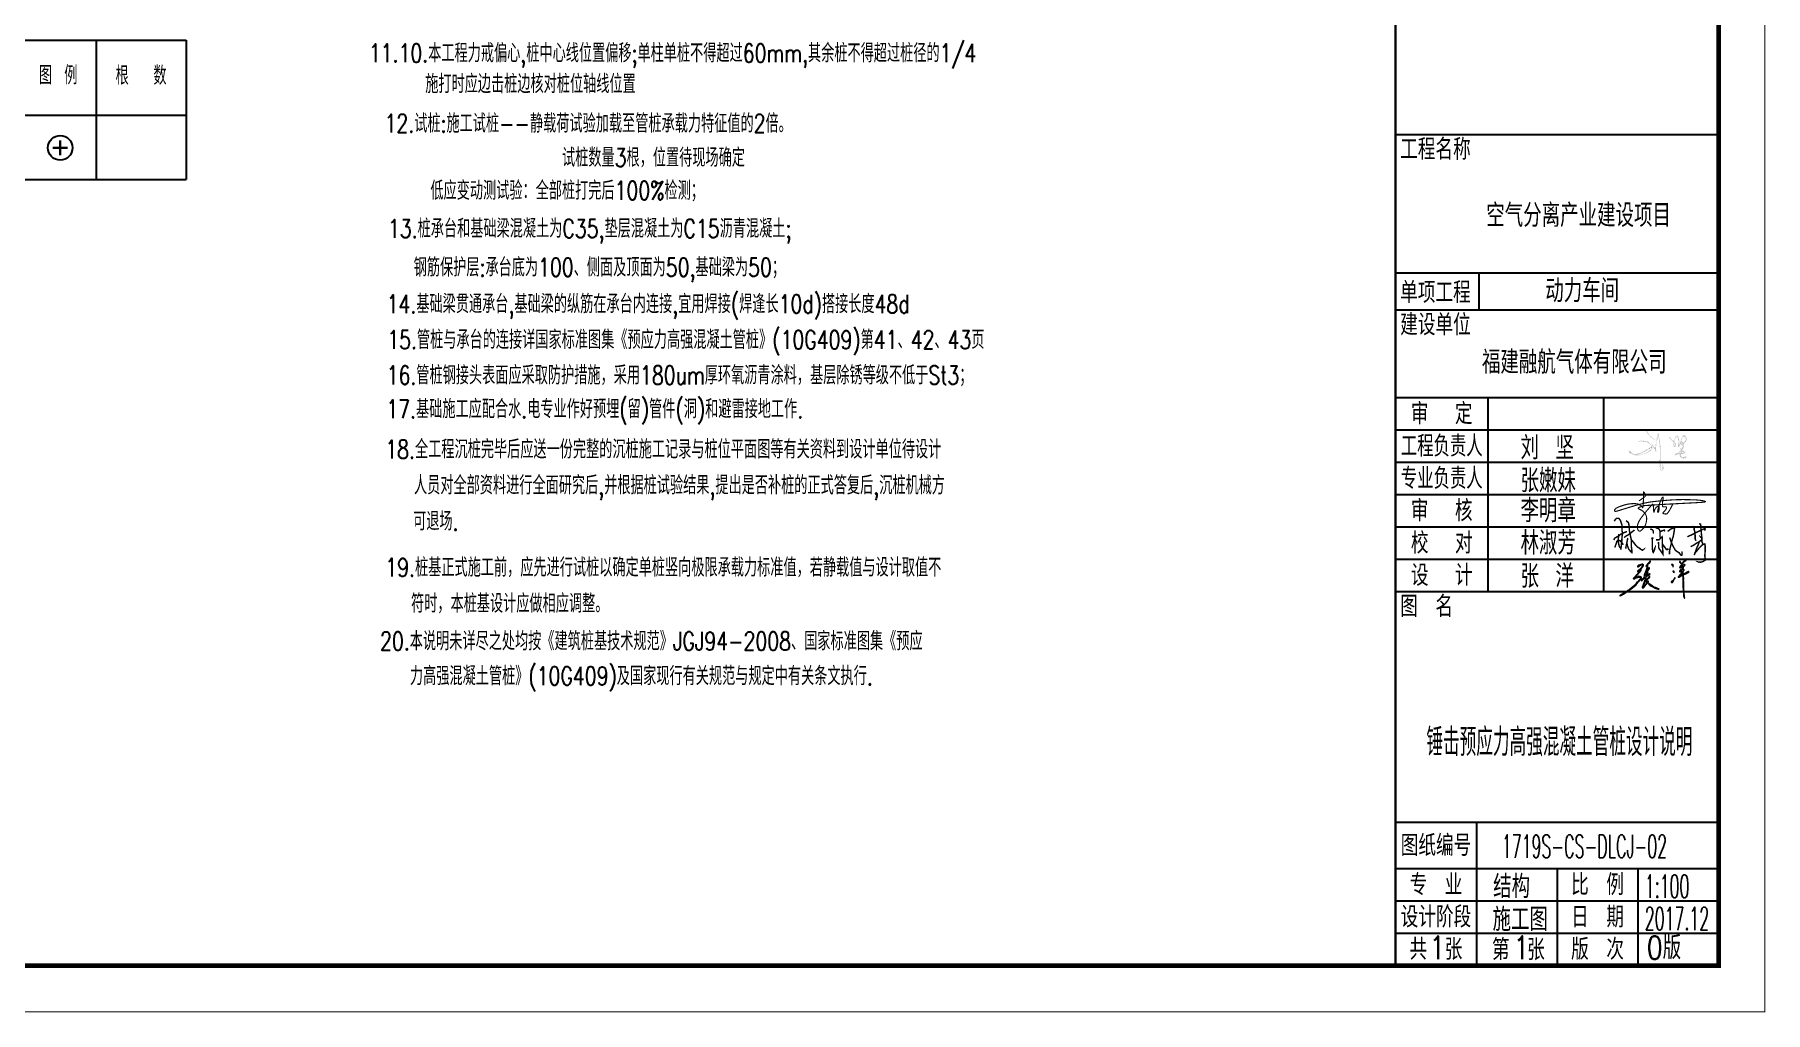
# Model space of a CAD drawing. Extents: x 5827 to 252697, y -546879 to 4066219.
# Drawn here: x 68485 to 105974, y -248210 to -227031 of the extents above; entities that cross this region are included whole.
import ezdxf

# ---------------------------------------------------------------- set-up
doc = ezdxf.new("R2010")
doc.units = 0
doc.header["$MEASUREMENT"] = 0
for name, color, linetype in [('DIMENSION', 3, 'Continuous'), ('FRAME', 3, 'Continuous'), ('PUB_TEXT', 7, 'Continuous'), ('填充', 8, 'Continuous'), ('文字', 4, 'Continuous'), ('流程图', 1, 'Continuous'), ('签字边框线', 4, 'Continuous')]:
    doc.layers.add(name, color=color, linetype=linetype)
doc.styles.add('_HZTXT', font='TXT', dxfattribs={"width": 0.8, "bigfont": 'HZTXT'})
doc.styles.add('DXFS', font='txt.shx', dxfattribs={"width": 0.7, "bigfont": 'dxfs.shx'})
doc.styles.add('FRAME', font='simhei.ttf', dxfattribs={"width": 0.7})

# ---------------------------------------------------------------- blocks, each defined once
blk = doc.blocks.new('李明章')
at = {"layer": '签字边框线', "const_width": 60}
blk.add_lwpolyline([(706, 1004), (786, 1062), (852, 1109), (905, 1147), (947, 1178), (979, 1202), (1004, 1222), (1022, 1238), (1036, 1252), (1046, 1265), (1053, 1277), (1057, 1289), (1059, 1301), (1058, 1315), (1054, 1329), (1049, 1344), (1041, 1362), (1031, 1381), (1020, 1402), (1008, 1423), (996, 1442), (985, 1460), (974, 1475), (964, 1485), (957, 1491), (952, 1490), (949, 1483), (948, 1469), (948, 1446), (948, 1416), (949, 1377), (950, 1329), (949, 1272), (948, 1204), (945, 1130), (941, 1052), (937, 973), (932, 896), (928, 826), (922, 763), (918, 713), (913, 677), (909, 653), (904, 641), (900, 638), (896, 641), (891, 650), (885, 661), (879, 674), (872, 686), (864, 697), (855, 707), (845, 717), (835, 726), (824, 735), (812, 744), (799, 753), (785, 763), (770, 773), (755, 782), (738, 792), (721, 801), (702, 810), (683, 819), (662, 826), (640, 833), (617, 839), (593, 844), (567, 848), (541, 851), (514, 854), (486, 856), (457, 857), (427, 857), (397, 857), (366, 856), (335, 854), (304, 853), (273, 850), (242, 847), (212, 844), (182, 840), (152, 836), (122, 831), (92, 826), (61, 820), (30, 813), (-3, 805), (-38, 796), (-75, 786), (-113, 774), (-152, 762), (-191, 750), (-230, 737), (-268, 724), (-304, 711), (-339, 698), (-372, 686), (-402, 674), (-430, 663), (-455, 651), (-479, 640), (-501, 628), (-521, 616), (-539, 604), (-556, 592), (-571, 580), (-584, 567), (-596, 554), (-605, 541), (-613, 529), (-620, 516), (-624, 504), (-626, 492), (-626, 481), (-625, 470), (-621, 461), (-615, 453), (-607, 446), (-597, 441), (-584, 438), (-569, 437), (-550, 439), (-524, 443), (-490, 452), (-445, 464), (-388, 481), (-316, 503), (-228, 531), (-121, 564), (0, 601), (132, 642), (272, 684), (414, 727), (556, 768), (693, 807), (822, 841), (939, 870), (1046, 895), (1144, 915), (1236, 931), (1323, 945), (1407, 957), (1491, 967), (1575, 977), (1663, 986), (1752, 996), (1843, 1005), (1935, 1013), (2027, 1021), (2117, 1029), (2206, 1037), (2292, 1043), (2374, 1049), (2454, 1054), (2531, 1059), (2606, 1063), (2680, 1066), (2752, 1069), (2825, 1071), (2898, 1073), (2971, 1073), (3045, 1074), (3118, 1074), (3191, 1073), (3263, 1072), (3333, 1071), (3402, 1070), (3468, 1068), (3531, 1067), (3592, 1065), (3650, 1063), (3706, 1060), (3759, 1058), (3810, 1055), (3859, 1051), (3906, 1047), (3951, 1043), (3994, 1038), (4034, 1033), (4073, 1028), (4108, 1022), (4141, 1016), (4171, 1011), (4198, 1005), (4221, 1000), (4242, 995), (4259, 990), (4273, 985), (4285, 980), (4293, 975), (4299, 970), (4302, 965), (4303, 960), (4297, 955), (4283, 950), (4256, 944), (4213, 938), (4151, 931), (4066, 924), (3956, 917), (3819, 908), (3657, 899), (3476, 890), (3281, 880), (3077, 870), (2869, 859), (2662, 849), (2461, 838), (2270, 828), (2091, 818), (1925, 808), (1771, 798), (1631, 790), (1505, 782), (1394, 775), (1298, 768), (1218, 764), (1152, 760), (1099, 756), (1056, 753), (1022, 751), (995, 748), (974, 746), (955, 742), (939, 739), (924, 734), (909, 729), (896, 724), (883, 719), (870, 714), (857, 708), (844, 703), (830, 698), (816, 693), (801, 688), (786, 683), (770, 678), (755, 673), (739, 667), (724, 660), (709, 653), (694, 646), (682, 637), (671, 628), (664, 619), (661, 609), (662, 599), (668, 589), (680, 578), (697, 567), (718, 555), (742, 543), (768, 531), (795, 518), (822, 505), (848, 491), (872, 476), (894, 461), (914, 445), (933, 429), (951, 412), (968, 394), (984, 376), (999, 358), (1014, 339), (1029, 319), (1043, 298), (1056, 277), (1068, 254), (1079, 231), (1089, 206), (1098, 180), (1104, 153), (1110, 124), (1113, 94), (1115, 62), (1116, 30), (1114, -4), (1112, -38), (1107, -73), (1101, -110), (1093, -146), (1085, -183), (1074, -219), (1063, -254), (1052, -287), (1039, -319), (1026, -349), (1013, -376), (999, -401), (985, -423), (971, -443), (957, -462), (943, -479), (929, -494), (915, -508), (902, -521), (888, -534), (875, -545), (863, -556), (851, -566), (840, -575), (830, -583), (820, -591), (812, -598), (804, -604), (797, -610), (790, -616), (784, -620), (778, -624), (771, -628), (765, -631), (758, -633), (751, -634), (743, -635), (735, -635), (727, -634), (719, -633), (710, -631), (702, -627), (693, -623), (685, -618), (676, -612), (668, -604), (660, -595), (653, -584), (646, -572), (639, -558), (634, -542), (629, -524), (625, -505), (621, -484), (618, -463), (617, -441), (616, -419), (616, -396), (616, -373), (618, -351), (621, -328), (626, -304), (631, -279), (639, -253), (648, -225), (658, -196), (671, -165), (686, -132), (705, -95), (727, -55), (754, -11), (785, 38), (823, 92), (866, 151), (916, 216), (971, 286), (1029, 357), (1088, 428), (1146, 498), (1202, 563), (1253, 623), (1297, 674), (1332, 717), (1361, 750), (1383, 776), (1399, 795), (1411, 808), (1420, 816), (1426, 821), (1432, 823), (1437, 823), (1441, 822), (1446, 819), (1451, 815), (1455, 810), (1459, 802), (1463, 794), (1466, 784), (1469, 773), (1472, 760), (1474, 747), (1476, 733), (1478, 718), (1480, 703), (1482, 687), (1483, 672), (1485, 657), (1486, 642), (1487, 627), (1488, 612), (1489, 597), (1490, 582), (1491, 567), (1492, 552), (1493, 536), (1494, 520), (1495, 504), (1495, 488), (1496, 473), (1497, 458), (1498, 444), (1499, 431), (1499, 419), (1500, 409), (1501, 401), (1502, 394), (1503, 390), (1505, 390), (1508, 392), (1511, 398), (1515, 408), (1519, 421), (1524, 436), (1530, 454), (1536, 473), (1543, 492), (1550, 512), (1558, 531), (1565, 549), (1574, 566), (1582, 582), (1590, 597), (1599, 611), (1609, 623), (1618, 635), (1628, 646), (1638, 657), (1648, 666), (1659, 674), (1669, 682), (1680, 689), (1691, 695), (1702, 700), (1712, 705), (1723, 708), (1733, 711), (1743, 712), (1752, 712), (1761, 710), (1769, 707), (1775, 702), (1781, 694), (1786, 685), (1789, 674), (1791, 661), (1793, 646), (1793, 631), (1793, 615), (1793, 598), (1792, 581), (1791, 563), (1790, 546), (1788, 529), (1786, 512), (1783, 496), (1780, 480), (1776, 465), (1772, 450), (1767, 437), (1761, 424), (1755, 413), (1749, 403), (1742, 395), (1736, 389), (1731, 385), (1726, 384), (1722, 385), (1718, 388), (1716, 395), (1714, 403), (1713, 414), (1713, 427), (1714, 443), (1716, 461), (1719, 481), (1722, 502), (1727, 526), (1732, 551), (1737, 577), (1744, 604), (1750, 632), (1757, 660), (1765, 689), (1773, 717), (1781, 746), (1789, 774), (1798, 803), (1807, 832), (1816, 861), (1826, 890), (1836, 918), (1846, 947), (1856, 975), (1867, 1002), (1878, 1029), (1889, 1054), (1900, 1078), (1911, 1100), (1922, 1121), (1933, 1139), (1944, 1156), (1954, 1170), (1964, 1183), (1973, 1193), (1981, 1200), (1989, 1206), (1995, 1209), (2000, 1209), (2005, 1207), (2009, 1203), (2011, 1197), (2013, 1188), (2014, 1178), (2014, 1165), (2013, 1151), (2011, 1135), (2009, 1117), (2006, 1098), (2003, 1079), (1999, 1058), (1996, 1037), (1992, 1016), (1988, 994), (1985, 973), (1981, 952), (1978, 931), (1975, 911), (1973, 892), (1971, 873), (1969, 856), (1969, 840), (1968, 824), (1968, 810), (1969, 797), (1970, 785), (1971, 773), (1972, 762), (1973, 752), (1975, 743), (1976, 734), (1978, 726), (1980, 718), (1982, 712), (1985, 706), (1988, 700), (1993, 696), (1998, 692), (2004, 689), (2011, 686), (2019, 684), (2027, 683), (2037, 682), (2047, 682), (2058, 682), (2070, 683), (2082, 683), (2095, 684), (2108, 685), (2121, 686), (2133, 686), (2144, 686), (2154, 685), (2163, 683), (2171, 680), (2177, 677), (2183, 673), (2187, 668), (2191, 662), (2193, 656), (2195, 649), (2196, 641), (2196, 633), (2195, 623), (2192, 613), (2189, 602), (2183, 590), (2177, 576), (2168, 561), (2158, 544), (2146, 527), (2132, 508), (2118, 490), (2104, 471), (2089, 453), (2074, 437), (2060, 421), (2047, 408), (2035, 396), (2025, 386), (2016, 377), (2008, 369), (2002, 361), (1998, 355), (1995, 349), (1995, 343), (1997, 337), (2001, 332), (2006, 327), (2013, 322), (2021, 317), (2031, 313), (2041, 310), (2053, 307), (2065, 304), (2078, 302), (2092, 300), (2107, 298), (2124, 297), (2141, 296), (2160, 296), (2180, 297), (2204, 305), (2233, 326), (2270, 366), (2317, 432), (2376, 529), (2449, 664), (2538, 844)], dxfattribs=at)
blk = doc.blocks.new('张洋')
at = {"lineweight": 9}
h = blk.add_hatch(color=4, dxfattribs=at)
h.paths.add_polyline_path([(1319, 100), (1323, 105), (1371, 81), (1419, 47), (1410, 23), (1391, 9), (1333, -73), (1232, -183), (1232, -193), (1203, -212), (1199, -197), (1208, -164), (1247, -101), (1256, -53), (1290, -1), (1299, 47), (1314, 62), (1319, 100)], flags=16)
h.paths.add_polyline_path([(2773, 134), (2763, 139), (2759, 129), (2768, 124), (2773, 134)], flags=17)
h.paths.add_polyline_path([(2941, 302), (2936, 307), (2917, 297), (2912, 273), (2821, 153), (2787, 95), (2778, 91), (2773, 110), (2759, 115), (2749, 95), (2739, 95), (2725, 76), (2754, 43), (2797, 43), (2821, 67), (2922, 239), (2922, 254), (2941, 283), (2941, 302)])
h.paths.add_polyline_path([(1328, 479), (1333, 479), (1333, 465), (1319, 451), (1328, 479)], flags=16)
h.paths.add_polyline_path([(1405, 542), (1410, 542), (1371, 499), (1405, 542)], flags=16)
h.paths.add_polyline_path([(3325, 566), (3330, 571), (3339, 475), (3200, 403), (3205, 422), (3243, 460), (3325, 566)], flags=16)
h.paths.add_polyline_path([(2826, 681), (2816, 686), (2816, 652), (2864, 623), (2869, 585), (2883, 580), (2903, 619), (2898, 643), (2879, 662), (2850, 667), (2826, 681)])
edge = h.paths.add_edge_path(flags=16)
edge.add_line((3387, 700), (3383, 700))
h.paths.add_polyline_path([(2787, 1036), (2783, 1041), (2759, 1031), (2759, 1012), (2797, 983), (2821, 931), (2821, 902), (2835, 897), (2850, 921), (2855, 964), (2840, 1003), (2811, 1031), (2787, 1036)])
h.paths.add_polyline_path([(3215, 1185), (3210, 1190), (3191, 1190), (3176, 1175), (3186, 1142), (3234, 1094), (3263, 1094), (3272, 1113), (3243, 1142), (3239, 1166), (3215, 1185)], flags=17)
h.paths.add_polyline_path([(1602, 1199), (1597, 1204), (1578, 1204), (1554, 1166), (1463, 1070), (1362, 940), (1362, 931), (1381, 916), (1386, 945), (1429, 969), (1429, 911), (1362, 681), (1275, 470), (1266, 407), (1285, 388), (1256, 355), (1271, 326), (1251, 316), (1194, 249), (1103, 167), (1103, 158), (1117, 143), (1155, 153), (1304, 307), (1323, 316), (1333, 297), (1323, 215), (1309, 196), (1280, 81), (1251, 33), (1242, -10), (1194, -116), (1155, -178), (1155, -226), (1165, -241), (1184, -250), (1223, -250), (1242, -241), (1290, -188), (1314, -154), (1319, -135), (1347, -116), (1347, -101), (1367, -68), (1381, -63), (1395, -34), (1448, 23), (1501, -20), (1525, -53), (1539, -58), (1573, -97), (1659, -159), (1847, -260), (2005, -313), (2072, -317), (2082, -308), (2067, -293), (1971, -265), (1909, -231), (1875, -226), (1779, -178), (1635, -87), (1477, 57), (1472, 71), (1501, 110), (1501, 124), (1487, 129), (1467, 95), (1448, 81), (1405, 110), (1352, 129), (1453, 215), (1487, 239), (1530, 297), (1554, 307), (1578, 340), (1578, 355), (1563, 369), (1549, 369), (1511, 316), (1352, 167), (1347, 191), (1371, 230), (1376, 316), (1367, 355), (1434, 393), (1458, 417), (1520, 436), (1583, 489), (1592, 513), (1583, 523), (1554, 527), (1520, 499), (1429, 451), (1400, 417), (1376, 417), (1357, 403), (1338, 407), (1352, 417), (1371, 455), (1448, 537), (1487, 595), (1472, 623), (1453, 628), (1448, 638), (1482, 691), (1511, 715), (1520, 743), (1544, 763), (1568, 825), (1563, 835), (1530, 844), (1491, 825), (1458, 796), (1448, 772), (1448, 743), (1463, 729), (1491, 758), (1491, 777), (1501, 787), (1515, 782), (1458, 710), (1371, 566), (1357, 561), (1371, 590), (1376, 628), (1391, 643), (1424, 734), (1434, 787), (1472, 902), (1477, 1022), (1511, 1051), (1511, 1060), (1544, 1084), (1611, 1175), (1611, 1195), (1602, 1199)])
h.paths.add_polyline_path([(3541, 1305), (3536, 1310), (3522, 1310), (3512, 1286), (3469, 1267), (3450, 1238), (3383, 1171), (3335, 1094), (3311, 1070), (3287, 1017), (3200, 902), (3186, 863), (3205, 844), (3243, 844), (3311, 883), (3354, 921), (3397, 940), (3368, 887), (3335, 883), (3325, 863), (3335, 825), (3330, 729), (3301, 705), (3234, 671), (3287, 748), (3282, 758), (3272, 758), (3267, 743), (3258, 743), (3219, 710), (3176, 657), (3181, 643), (3200, 628), (3243, 628), (3272, 638), (3311, 667), (3330, 667), (3330, 619), (3258, 523), (3104, 359), (3104, 350), (3119, 335), (3181, 340), (3205, 359), (3330, 422), (3344, 422), (3359, 307), (3354, 268), (3363, 215), (3373, -250), (3383, -308), (3407, -673), (3440, -788), (3455, -807), (3469, -807), (3479, -788), (3455, -716), (3450, -634), (3440, -610), (3431, -389), (3421, -380), (3421, -125), (3411, -111), (3411, -39), (3421, -25), (3411, 38), (3416, 105), (3407, 163), (3411, 220), (3392, 441), (3397, 460), (3445, 479), (3483, 503), (3493, 518), (3531, 523), (3575, 556), (3618, 571), (3699, 623), (3680, 647), (3661, 647), (3551, 590), (3512, 561), (3488, 561), (3421, 518), (3387, 508), (3383, 643), (3445, 719), (3445, 739), (3421, 758), (3378, 758), (3383, 825), (3397, 844), (3397, 859), (3378, 878), (3450, 959), (3479, 974), (3493, 998), (3479, 1027), (3459, 1027), (3435, 1012), (3397, 1003), (3378, 979), (3344, 964), (3234, 883), (3277, 940), (3282, 959), (3354, 1065), (3368, 1075), (3383, 1108), (3416, 1137), (3426, 1161), (3546, 1262), (3541, 1305)])
edge = h.paths.add_edge_path()
edge.add_line((906, 911), (925, 945))
edge.add_line((925, 945), (978, 979))
edge.add_line((978, 979), (1088, 1031))
edge.add_line((1088, 1031), (1112, 1031))
edge.add_line((1112, 1031), (1151, 1046))
edge.add_line((1151, 1046), (1155, 1041))
edge.add_line((906, 911), (915, 902))
edge.add_line((1155, 1041), (1203, 1041))
edge.add_line((1203, 1041), (1242, 1012))
edge.add_line((1242, 1012), (1237, 955))
edge.add_line((1237, 955), (1189, 873))
edge.add_line((1189, 873), (1103, 791))
edge.add_line((1103, 791), (1098, 772))
edge.add_line((1098, 772), (1117, 758))
edge.add_line((1117, 758), (1117, 724))
edge.add_line((1117, 724), (1103, 695))
edge.add_line((1103, 695), (997, 580))
edge.add_line((997, 580), (906, 460))
edge.add_line((906, 460), (752, 287))
edge.add_line((752, 287), (819, 326))
edge.add_line((819, 326), (882, 345))
edge.add_line((882, 345), (939, 374))
edge.add_line((939, 374), (987, 383))
edge.add_line((987, 383), (1059, 379))
edge.add_line((1059, 379), (1107, 355))
edge.add_line((1107, 355), (1131, 321))
edge.add_line((1131, 321), (1122, 283))
edge.add_line((1122, 283), (1088, 220))
edge.add_line((1088, 220), (1035, 167))
edge.add_line((1035, 167), (1002, 115))
edge.add_line((1002, 115), (954, 62))
edge.add_line((954, 62), (887, -1))
edge.add_line((887, -1), (829, -73))
edge.add_line((829, -73), (647, -241))
edge.add_line((647, -241), (498, -356))
edge.add_line((498, -356), (330, -461))
edge.add_line((330, -461), (272, -509))
edge.add_line((272, -509), (224, -533))
edge.add_line((224, -533), (143, -591))
edge.add_line((143, -591), (119, -596))
edge.add_line((119, -596), (90, -620))
edge.add_line((90, -620), (27, -653))
edge.add_line((27, -653), (-25, -673))
edge.add_line((-25, -673), (-35, -663))
edge.add_line((-35, -663), (-30, -677))
edge.add_line((-30, -677), (-40, -682))
edge.add_line((-40, -682), (-49, -663))
edge.add_line((-49, -663), (-35, -644))
edge.add_line((-35, -644), (138, -553))
edge.add_line((138, -553), (243, -481))
edge.add_line((243, -481), (272, -471))
edge.add_line((272, -471), (287, -452))
edge.add_line((287, -452), (311, -442))
edge.add_line((311, -442), (373, -394))
edge.add_line((373, -394), (407, -380))
edge.add_line((407, -380), (479, -322))
edge.add_line((479, -322), (488, -322))
edge.add_line((488, -322), (527, -284))
edge.add_line((527, -284), (565, -265))
edge.add_line((565, -265), (685, -154))
edge.add_line((685, -154), (699, -149))
edge.add_line((699, -149), (810, -44))
edge.add_line((810, -44), (863, 28))
edge.add_line((863, 28), (959, 119))
edge.add_line((959, 119), (973, 148))
edge.add_line((973, 148), (1002, 172))
edge.add_line((1002, 172), (1021, 211))
edge.add_line((1021, 211), (1050, 239))
edge.add_line((1050, 239), (1074, 278))
edge.add_line((1074, 278), (1083, 321))
edge.add_line((1083, 321), (1064, 335))
edge.add_line((1064, 335), (983, 345))
edge.add_line((983, 345), (810, 278))
edge.add_line((810, 278), (757, 239))
edge.add_line((757, 239), (695, 244))
edge.add_line((695, 244), (680, 263))
edge.add_line((680, 263), (810, 398))
edge.add_line((810, 398), (839, 441))
edge.add_line((839, 441), (915, 523))
edge.add_line((915, 523), (935, 556))
edge.add_line((935, 556), (1026, 657))
edge.add_line((1026, 657), (1069, 719))
edge.add_line((1069, 719), (1035, 719))
edge.add_line((1035, 719), (1021, 705))
edge.add_line((1021, 705), (1021, 695))
edge.add_line((1021, 695), (954, 638))
edge.add_line((954, 638), (925, 633))
edge.add_line((925, 633), (911, 647))
edge.add_line((911, 647), (911, 657))
edge.add_line((911, 657), (987, 719))
edge.add_line((987, 719), (997, 719))
edge.add_line((997, 719), (1002, 734))
edge.add_line((1002, 734), (1055, 777))
edge.add_line((1055, 777), (1093, 830))
edge.add_line((1093, 830), (1165, 907))
edge.add_line((1165, 907), (1194, 964))
edge.add_line((1194, 964), (1194, 993))
edge.add_line((1194, 993), (1184, 1003))
edge.add_line((1184, 1003), (1127, 998))
edge.add_line((1127, 998), (1050, 969))
edge.add_line((1050, 969), (1035, 955))
edge.add_line((1035, 955), (1021, 955))
edge.add_line((1021, 955), (939, 902))
edge.add_line((939, 902), (915, 902))
edge.add_line((915, 902), (915, 902))
at = {"color": 4, "lineweight": 9}
blk.add_line((906, 911, 31107534), (915, 902, 31107534), dxfattribs=at)
at = {"color": 4, "lineweight": 9, "elevation": 31107534}
for points in [[(915, 902), (915, 902), (939, 902), (1021, 955), (1035, 955), (1050, 969), (1127, 998), (1184, 1003), (1194, 993), (1194, 964), (1165, 907), (1093, 830), (1055, 777), (1002, 734), (997, 719), (987, 719), (911, 657), (911, 647), (925, 633), (954, 638), (1021, 695), (1021, 705), (1035, 719), (1069, 719), (1026, 657), (935, 556), (915, 523), (839, 441), (810, 398), (680, 263), (695, 244), (757, 239), (810, 278), (983, 345), (1064, 335), (1083, 321), (1074, 278), (1050, 239), (1021, 211), (1002, 172), (973, 148), (959, 119), (863, 28), (810, -44), (699, -149), (685, -154), (565, -265), (527, -284), (488, -322), (479, -322), (407, -380), (373, -394), (311, -442), (287, -452), (272, -471), (243, -481), (138, -553), (-35, -644), (-49, -663), (-40, -682), (-30, -677), (-35, -663), (-25, -673), (27, -653), (90, -620), (119, -596), (143, -591), (224, -533), (272, -509), (330, -461), (498, -356), (647, -241), (829, -73), (887, -1), (954, 62), (1002, 115), (1035, 167), (1088, 220), (1122, 283), (1131, 321), (1107, 355), (1059, 379), (987, 383), (939, 374), (882, 345), (819, 326), (752, 287), (906, 460), (997, 580), (1103, 695), (1117, 724), (1117, 758), (1098, 772), (1103, 791), (1189, 873), (1237, 955), (1242, 1012), (1203, 1041), (1155, 1041)], [(1155, 1041), (1151, 1046), (1112, 1031), (1088, 1031), (978, 979), (925, 945), (906, 911)], [(1602, 1199), (1597, 1204), (1578, 1204), (1554, 1166), (1463, 1070), (1362, 940), (1362, 931), (1381, 916), (1386, 945), (1429, 969), (1429, 911), (1362, 681), (1275, 470), (1266, 407), (1285, 388), (1256, 355), (1271, 326), (1251, 316), (1194, 249), (1103, 167), (1103, 158), (1117, 143), (1155, 153), (1304, 307), (1323, 316), (1333, 297), (1323, 215), (1309, 196), (1280, 81), (1251, 33), (1242, -10), (1194, -116), (1155, -178), (1155, -226), (1165, -241), (1184, -250), (1223, -250), (1242, -241), (1290, -188), (1314, -154), (1319, -135), (1347, -116), (1347, -101), (1367, -68), (1381, -63), (1395, -34), (1448, 23), (1501, -20), (1525, -53), (1539, -58), (1573, -97), (1659, -159), (1847, -260), (2005, -313), (2072, -317), (2082, -308), (2067, -293), (1971, -265), (1909, -231), (1875, -226), (1779, -178), (1635, -87), (1477, 57), (1472, 71), (1501, 110), (1501, 124), (1487, 129), (1467, 95), (1448, 81), (1405, 110), (1352, 129), (1453, 215), (1487, 239), (1530, 297), (1554, 307), (1578, 340), (1578, 355), (1563, 369), (1549, 369), (1511, 316), (1352, 167), (1347, 191), (1371, 230), (1376, 316), (1367, 355), (1434, 393), (1458, 417), (1520, 436), (1583, 489), (1592, 513), (1583, 523), (1554, 527), (1520, 499), (1429, 451), (1400, 417), (1376, 417), (1357, 403), (1338, 407), (1352, 417), (1371, 455), (1448, 537), (1487, 595), (1472, 623), (1453, 628), (1448, 638), (1482, 691), (1511, 715), (1520, 743), (1544, 763), (1568, 825), (1563, 835), (1530, 844), (1491, 825), (1458, 796), (1448, 772), (1448, 743), (1463, 729), (1491, 758), (1491, 777), (1501, 787), (1515, 782), (1458, 710), (1371, 566), (1357, 561), (1371, 590), (1376, 628), (1391, 643), (1424, 734), (1434, 787), (1472, 902), (1477, 1022), (1511, 1051), (1511, 1060), (1544, 1084), (1611, 1175), (1611, 1195), (1602, 1199)], [(2787, 1036), (2783, 1041), (2759, 1031), (2759, 1012), (2797, 983), (2821, 931), (2821, 902), (2835, 897), (2850, 921), (2855, 964), (2840, 1003), (2811, 1031), (2787, 1036)], [(3541, 1305), (3536, 1310), (3522, 1310), (3512, 1286), (3469, 1267), (3450, 1238), (3383, 1171), (3335, 1094), (3311, 1070), (3287, 1017), (3200, 902), (3186, 863), (3205, 844), (3243, 844), (3311, 883), (3354, 921), (3397, 940), (3368, 887), (3335, 883), (3325, 863), (3335, 825), (3330, 729), (3301, 705), (3234, 671), (3287, 748), (3282, 758), (3272, 758), (3267, 743), (3258, 743), (3219, 710), (3176, 657), (3181, 643), (3200, 628), (3243, 628), (3272, 638), (3311, 667), (3330, 667), (3330, 619), (3258, 523), (3104, 359), (3104, 350), (3119, 335), (3181, 340), (3205, 359), (3330, 422), (3344, 422), (3359, 307), (3354, 268), (3363, 215), (3373, -250), (3383, -308), (3407, -673), (3440, -788), (3455, -807), (3469, -807), (3479, -788), (3455, -716), (3450, -634), (3440, -610), (3431, -389), (3421, -380), (3421, -125), (3411, -111), (3411, -39), (3421, -25), (3411, 38), (3416, 105), (3407, 163), (3411, 220), (3392, 441), (3397, 460), (3445, 479), (3483, 503), (3493, 518), (3531, 523), (3575, 556), (3618, 571), (3699, 623), (3680, 647), (3661, 647), (3551, 590), (3512, 561), (3488, 561), (3421, 518), (3387, 508), (3383, 643), (3445, 719), (3445, 739), (3421, 758), (3378, 758), (3383, 825), (3397, 844), (3397, 859), (3378, 878), (3450, 959), (3479, 974), (3493, 998), (3479, 1027), (3459, 1027), (3435, 1012), (3397, 1003), (3378, 979), (3344, 964), (3234, 883), (3277, 940), (3282, 959), (3354, 1065), (3368, 1075), (3383, 1108), (3416, 1137), (3426, 1161), (3546, 1262), (3541, 1305)], [(3215, 1185), (3210, 1190), (3191, 1190), (3176, 1175), (3186, 1142), (3234, 1094), (3263, 1094), (3272, 1113), (3243, 1142), (3239, 1166), (3215, 1185)], [(1319, 100), (1323, 105), (1371, 81), (1419, 47), (1410, 23), (1391, 9), (1333, -73), (1232, -183), (1232, -193), (1203, -212), (1199, -197), (1208, -164), (1247, -101), (1256, -53), (1290, -1), (1299, 47), (1314, 62), (1319, 100)], [(1328, 479), (1333, 479), (1333, 465), (1319, 451), (1328, 479)], [(1405, 542), (1410, 542), (1371, 499), (1405, 542)], [(2941, 302), (2936, 307), (2917, 297), (2912, 273), (2821, 153), (2787, 95), (2778, 91), (2773, 110), (2759, 115), (2749, 95), (2739, 95), (2725, 76), (2754, 43), (2797, 43), (2821, 67), (2922, 239), (2922, 254), (2941, 283), (2941, 302)], [(2773, 134), (2763, 139), (2759, 129), (2768, 124), (2773, 134)], [(2826, 681), (2816, 686), (2816, 652), (2864, 623), (2869, 585), (2883, 580), (2903, 619), (2898, 643), (2879, 662), (2850, 667), (2826, 681)], [(3325, 566), (3330, 571), (3339, 475), (3200, 403), (3205, 422), (3243, 460), (3325, 566)], [(3383, 700), (3387, 700), (3383, 700)]]:
    blk.add_lwpolyline(points, dxfattribs=at)
blk = doc.blocks.new('A$C2F0C53E4')
at = {"layer": '文字', "lineweight": -3}
h = blk.add_hatch(color=256, dxfattribs=at)
h.paths.add_polyline_path([(56838, 12615), (56832, 12614), (56830, 12603), (56829, 12598), (56828, 12595), (56836, 12590), (56844, 12574), (56873, 12540), (56893, 12509), (56925, 12470), (56950, 12446), (56972, 12431), (57005, 12414), (57026, 12398), (57033, 12389), (57037, 12391), (57038, 12402), (57030, 12404), (57021, 12416), (57007, 12425), (57005, 12427), (56987, 12438), (56972, 12443), (56939, 12475), (56920, 12496), (56901, 12516), (56890, 12541), (56867, 12573), (56854, 12592), (56848, 12606)])
h.paths.add_polyline_path([(56669, 12377), (56673, 12367), (56669, 12359), (56671, 12354), (56679, 12360), (56700, 12362), (56716, 12367), (56783, 12365), (56839, 12356), (56890, 12332), (56917, 12308), (56940, 12282), (56949, 12262), (56949, 12257), (56942, 12250), (56926, 12244), (56920, 12241), (56906, 12226), (56878, 12207), (56795, 12158), (56729, 12126), (56693, 12113), (56652, 12099), (56596, 12094), (56578, 12096), (56571, 12094), (56531, 12117), (56504, 12150), (56489, 12160), (56478, 12169), (56467, 12169), (56457, 12167), (56460, 12158), (56471, 12140), (56493, 12118), (56509, 12100), (56538, 12089), (56571, 12075), (56595, 12070), (56640, 12067), (56698, 12069), (56718, 12075), (56744, 12081), (56793, 12093), (56849, 12113), (56891, 12133), (56924, 12161), (56940, 12179), (56959, 12206), (56970, 12223), (56969, 12241), (56966, 12253), (56969, 12261), (56972, 12269), (56976, 12269), (56978, 12260), (56994, 12234), (57012, 12214), (57029, 12199), (57030, 12183), (57030, 12168), (57033, 12159), (57042, 12150), (57054, 12142), (57061, 12146), (57064, 12154), (57058, 12155), (57056, 12171), (57052, 12175), (57049, 12189), (57049, 12198), (57048, 12227), (57055, 12290), (57061, 12358), (57072, 12393), (57083, 12435), (57093, 12468), (57093, 12481), (57100, 12476), (57108, 12455), (57118, 12383), (57126, 12323), (57134, 12253), (57137, 12176), (57138, 12079), (57135, 12048), (57134, 11969), (57132, 11879), (57133, 11824), (57137, 11773), (57141, 11752), (57161, 11732), (57190, 11739), (57204, 11755), (57214, 11790), (57210, 11819), (57206, 11840), (57200, 11860), (57193, 11877), (57189, 11863), (57193, 11845), (57193, 11810), (57190, 11779), (57185, 11756), (57177, 11749), (57164, 11744), (57154, 11757), (57150, 11795), (57151, 11878), (57155, 12116), (57152, 12226), (57143, 12303), (57121, 12446), (57108, 12514), (57097, 12551), (57086, 12551), (57083, 12544), (57085, 12519), (57085, 12492), (57082, 12468), (57068, 12420), (57063, 12397), (57057, 12371), (57050, 12349), (57050, 12325), (57043, 12281), (57040, 12243), (57037, 12231), (57038, 12208), (57018, 12228), (56998, 12255), (56991, 12275), (56989, 12293), (56975, 12305), (56967, 12299), (56966, 12289), (56965, 12275), (56963, 12269), (56958, 12268), (56954, 12271), (56949, 12285), (56937, 12301), (56918, 12329), (56903, 12338), (56887, 12351), (56872, 12359), (56833, 12373), (56810, 12377), (56792, 12379), (56768, 12383), (56744, 12384), (56721, 12386), (56706, 12384), (56700, 12378), (56681, 12378), (56676, 12376)])
h.paths.add_polyline_path([(56952, 12241), (56955, 12229), (56949, 12215), (56929, 12187), (56918, 12177), (56886, 12148), (56857, 12130), (56838, 12121), (56828, 12120), (56818, 12112), (56795, 12106), (56777, 12096), (56757, 12094), (56739, 12088), (56723, 12087), (56713, 12081), (56698, 12081), (56686, 12078), (56672, 12078), (56649, 12079), (56715, 12103), (56767, 12125), (56812, 12152), (56846, 12171), (56871, 12188), (56898, 12202), (56917, 12220), (56930, 12228), (56942, 12231), (56946, 12235)], flags=16)
h = blk.add_hatch(color=256, dxfattribs=at)
h.paths.add_polyline_path([(57358, 12463), (57350, 12462), (57343, 12464), (57339, 12463), (57336, 12456), (57333, 12451), (57339, 12447), (57338, 12437), (57352, 12424), (57388, 12391), (57425, 12360), (57436, 12346), (57431, 12332), (57429, 12308), (57424, 12300), (57425, 12293), (57426, 12281), (57430, 12279), (57432, 12268), (57438, 12258), (57452, 12255), (57465, 12255), (57471, 12266), (57477, 12277), (57477, 12290), (57478, 12309), (57469, 12323), (57459, 12341), (57452, 12351), (57449, 12359), (57461, 12408), (57472, 12435), (57486, 12457), (57495, 12468), (57508, 12469), (57518, 12458), (57525, 12440), (57532, 12411), (57538, 12382), (57544, 12357), (57543, 12335), (57540, 12319), (57536, 12309), (57531, 12304), (57535, 12293), (57534, 12282), (57530, 12276), (57532, 12267), (57537, 12263), (57537, 12254), (57538, 12249), (57542, 12251), (57549, 12257), (57568, 12267), (57572, 12291), (57583, 12305), (57595, 12292), (57614, 12288), (57629, 12296), (57632, 12304), (57639, 12292), (57627, 12256), (57627, 12233), (57618, 12214), (57611, 12208), (57602, 12208), (57596, 12217), (57589, 12212), (57581, 12208), (57584, 12196), (57590, 12175), (57576, 12169), (57558, 12151), (57525, 12117), (57491, 12113), (57470, 12096), (57456, 12084), (57456, 12071), (57461, 12061), (57475, 12066), (57484, 12075), (57495, 12079), (57512, 12088), (57555, 12089), (57568, 12084), (57563, 12076), (57564, 12059), (57565, 12045), (57580, 12037), (57589, 12021), (57607, 12011), (57621, 12005), (57652, 12004), (57673, 12008), (57681, 12007), (57682, 12001), (57698, 12000), (57709, 12010), (57716, 12017), (57710, 12025), (57702, 12037), (57701, 12041), (57692, 12042), (57680, 12039), (57665, 12041), (57660, 12037), (57660, 12031), (57651, 12029), (57636, 12028), (57617, 12028), (57606, 12041), (57595, 12047), (57591, 12060), (57590, 12073), (57590, 12085), (57603, 12094), (57640, 12099), (57656, 12107), (57676, 12107), (57689, 12122), (57687, 12130), (57675, 12137), (57661, 12152), (57644, 12164), (57629, 12172), (57618, 12179), (57616, 12184), (57627, 12193), (57634, 12205), (57640, 12222), (57647, 12228), (57647, 12242), (57654, 12255), (57652, 12278), (57660, 12293), (57657, 12314), (57656, 12325), (57668, 12330), (57677, 12340), (57700, 12369), (57707, 12377), (57714, 12397), (57718, 12408), (57716, 12423), (57713, 12437), (57707, 12459), (57698, 12475), (57684, 12492), (57667, 12509), (57654, 12509), (57642, 12501), (57637, 12487), (57623, 12466), (57606, 12432), (57591, 12400), (57587, 12383), (57580, 12365), (57574, 12357), (57568, 12346), (57574, 12342), (57571, 12334), (57574, 12323), (57572, 12318), (57564, 12318), (57564, 12303), (57560, 12295), (57552, 12296), (57552, 12305), (57558, 12314), (57558, 12344), (57556, 12386), (57551, 12399), (57547, 12423), (57538, 12455), (57533, 12474), (57518, 12488), (57508, 12495), (57498, 12493), (57490, 12483), (57480, 12470), (57463, 12440), (57451, 12408), (57444, 12375), (57443, 12367), (57437, 12366), (57426, 12376), (57406, 12397), (57391, 12407), (57376, 12424), (57363, 12441), (57359, 12449)])
h.paths.add_polyline_path([(57582, 12148), (57568, 12141), (57555, 12128), (57551, 12121), (57551, 12115), (57571, 12113), (57581, 12117), (57584, 12129), (57588, 12144)], flags=16)
h.paths.add_polyline_path([(57619, 12143), (57637, 12140), (57643, 12137), (57643, 12131), (57643, 12121), (57636, 12121), (57626, 12117), (57616, 12118), (57607, 12121), (57615, 12134), (57616, 12141)], flags=16)
h.paths.add_polyline_path([(57641, 12463), (57665, 12465), (57684, 12461), (57696, 12445), (57699, 12419), (57692, 12392), (57677, 12371), (57659, 12352), (57649, 12343), (57643, 12338), (57640, 12345), (57640, 12352), (57629, 12357), (57620, 12363), (57609, 12366), (57601, 12374), (57599, 12384), (57610, 12413), (57625, 12449), (57633, 12458)], flags=16)
h.paths.add_polyline_path([(57607, 12337), (57618, 12331), (57624, 12327), (57621, 12320), (57615, 12317), (57605, 12317), (57595, 12326), (57598, 12333), (57604, 12338)], flags=16)
h.paths.add_polyline_path([(57447, 12326), (57454, 12317), (57458, 12306), (57463, 12295), (57462, 12285), (57458, 12278), (57454, 12277), (57450, 12281), (57446, 12295), (57444, 12304), (57444, 12315), (57444, 12324)], flags=16)
at = {"layer": 'FRAME'}
for p, q in [((58410, 19010), (51410, 19010)), ((58410, 16010), (51410, 16010)), ((53210, 16010), (53210, 15210)), ((58410, 15210), (51410, 15210)), ((58410, 13310), (51410, 13310)), ((53410, 13310), (53410, 9110)), ((55910, 13310), (55910, 9110)), ((58410, 12610), (51410, 12610)), ((58410, 11910), (51410, 11910)), ((58410, 11210), (51410, 11210)), ((58410, 10510), (51410, 10510)), ((58410, 9810), (51410, 9810)), ((58410, 9110), (51410, 9110)), ((58410, 4110), (51410, 4110)), ((53160, 4110), (53160, 1010)), ((58410, 3110), (51410, 3110)), ((54910, 3110), (54910, 1010)), ((56660, 3110), (56660, 1010)), ((58410, 2410), (51410, 2410)), ((58410, 1710), (51410, 1710))]:
    blk.add_line(p, q, dxfattribs=at)
for points in [[(10, 42010, 20, 20, 0), (10, 10, 20, 20, 0), (59410, 10, 20, 20, 0), (59410, 42010, 20, 20, 0)], [(2510, 41010, 100, 100, 0), (2510, 1010, 100, 100, 0), (58410, 1010, 100, 100, 0), (58410, 41010, 100, 100, 0)]]:
    blk.add_lwpolyline(points, format="xyseb", close=True, dxfattribs=at)
blk.add_lwpolyline([(51410, 41010, 50, 50, 0), (51410, 1010, 50, 50, 0)], format="xyseb", dxfattribs=at)
at = {"layer": '文字', "lineweight": -3, "const_width": 0.4}
for points in [[(56669, 12377), (56673, 12367), (56669, 12359), (56671, 12354), (56679, 12360), (56700, 12362), (56716, 12367), (56783, 12365), (56839, 12356), (56890, 12332), (56917, 12308), (56940, 12282), (56949, 12262), (56949, 12257), (56942, 12250), (56926, 12244), (56920, 12241), (56906, 12226), (56878, 12207), (56795, 12158), (56729, 12126), (56693, 12113), (56652, 12099), (56596, 12094), (56578, 12096), (56571, 12094), (56531, 12117), (56504, 12150), (56489, 12160), (56478, 12169), (56467, 12169), (56457, 12167), (56460, 12158), (56471, 12140), (56493, 12118), (56509, 12100), (56538, 12089), (56571, 12075), (56595, 12070), (56640, 12067), (56698, 12069), (56718, 12075), (56744, 12081), (56793, 12093), (56849, 12113), (56891, 12133), (56924, 12161), (56940, 12179), (56959, 12206), (56970, 12223), (56969, 12241), (56966, 12253), (56969, 12261), (56972, 12269), (56976, 12269), (56978, 12260), (56994, 12234), (57012, 12214), (57029, 12199), (57030, 12183), (57030, 12168), (57033, 12159), (57042, 12150), (57054, 12142), (57061, 12146), (57064, 12154), (57058, 12155), (57056, 12171), (57052, 12175), (57049, 12189), (57049, 12198), (57048, 12227), (57055, 12290), (57061, 12358), (57072, 12393), (57083, 12435), (57093, 12468), (57093, 12481), (57100, 12476), (57108, 12455), (57118, 12383), (57126, 12323), (57134, 12253), (57137, 12176), (57138, 12079), (57135, 12048), (57134, 11969), (57132, 11879), (57133, 11824), (57137, 11773), (57141, 11752), (57161, 11732), (57190, 11739), (57204, 11755), (57214, 11790), (57210, 11819), (57206, 11840), (57200, 11860), (57193, 11877), (57189, 11863), (57193, 11845), (57193, 11810), (57190, 11779), (57185, 11756), (57177, 11749), (57164, 11744), (57154, 11757), (57150, 11795), (57151, 11878), (57155, 12116), (57152, 12226), (57143, 12303), (57121, 12446), (57108, 12514), (57097, 12551), (57086, 12551), (57083, 12544), (57085, 12519), (57085, 12492), (57082, 12468), (57068, 12420), (57063, 12397), (57057, 12371), (57050, 12349), (57050, 12325), (57043, 12281), (57040, 12243), (57037, 12231), (57038, 12208), (57018, 12228), (56998, 12255), (56991, 12275), (56989, 12293), (56975, 12305), (56967, 12299), (56966, 12289), (56965, 12275), (56963, 12269), (56958, 12268), (56954, 12271), (56949, 12285), (56937, 12301), (56918, 12329), (56903, 12338), (56887, 12351), (56872, 12359), (56833, 12373), (56810, 12377), (56792, 12379), (56768, 12383), (56744, 12384), (56721, 12386), (56706, 12384), (56700, 12378), (56681, 12378), (56676, 12376), (56669, 12377)], [(56838, 12615), (56832, 12614), (56830, 12603), (56829, 12598), (56828, 12595), (56836, 12590), (56844, 12574), (56873, 12540), (56893, 12509), (56925, 12470), (56950, 12446), (56972, 12431), (57005, 12414), (57026, 12398), (57033, 12389), (57037, 12391), (57038, 12402), (57030, 12404), (57021, 12416), (57007, 12425), (57005, 12427), (56987, 12438), (56972, 12443), (56939, 12475), (56920, 12496), (56901, 12516), (56890, 12541), (56867, 12573), (56854, 12592), (56848, 12606), (56838, 12615)], [(57358, 12463), (57350, 12462), (57343, 12464), (57339, 12463), (57336, 12456), (57333, 12451), (57339, 12447), (57338, 12437), (57352, 12424), (57388, 12391), (57425, 12360), (57436, 12346), (57431, 12332), (57429, 12308), (57424, 12300), (57425, 12293), (57426, 12281), (57430, 12279), (57432, 12268), (57438, 12258), (57452, 12255), (57465, 12255), (57471, 12266), (57477, 12277), (57477, 12290), (57478, 12309), (57469, 12323), (57459, 12341), (57452, 12351), (57449, 12359), (57461, 12408), (57472, 12435), (57486, 12457), (57495, 12468), (57508, 12469), (57518, 12458), (57525, 12440), (57532, 12411), (57538, 12382), (57544, 12357), (57543, 12335), (57540, 12319), (57536, 12309), (57531, 12304), (57535, 12293), (57534, 12282), (57530, 12276), (57532, 12267), (57537, 12263), (57537, 12254), (57538, 12249), (57542, 12251), (57549, 12257), (57568, 12267), (57572, 12291), (57583, 12305), (57595, 12292), (57614, 12288), (57629, 12296), (57632, 12304), (57639, 12292), (57627, 12256), (57627, 12233), (57618, 12214), (57611, 12208), (57602, 12208), (57596, 12217), (57589, 12212), (57581, 12208), (57584, 12196), (57590, 12175), (57576, 12169), (57558, 12151), (57525, 12117), (57491, 12113), (57470, 12096), (57456, 12084), (57456, 12071), (57461, 12061), (57475, 12066), (57484, 12075), (57495, 12079), (57512, 12088), (57555, 12089), (57568, 12084), (57563, 12076), (57564, 12059), (57565, 12045), (57580, 12037), (57589, 12021), (57607, 12011), (57621, 12005), (57652, 12004), (57673, 12008), (57681, 12007), (57682, 12001), (57698, 12000), (57709, 12010), (57716, 12017), (57710, 12025), (57702, 12037), (57701, 12041), (57692, 12042), (57680, 12039), (57665, 12041), (57660, 12037), (57660, 12031), (57651, 12029), (57636, 12028), (57617, 12028), (57606, 12041), (57595, 12047), (57591, 12060), (57590, 12073), (57590, 12085), (57603, 12094), (57640, 12099), (57656, 12107), (57676, 12107), (57689, 12122), (57687, 12130), (57675, 12137), (57661, 12152), (57644, 12164), (57629, 12172), (57618, 12179), (57616, 12184), (57627, 12193), (57634, 12205), (57640, 12222), (57647, 12228), (57647, 12242), (57654, 12255), (57652, 12278), (57660, 12293), (57657, 12314), (57656, 12325), (57668, 12330), (57677, 12340), (57700, 12369), (57707, 12377), (57714, 12397), (57718, 12408), (57716, 12423), (57713, 12437), (57707, 12459), (57698, 12475), (57684, 12492), (57667, 12509), (57654, 12509), (57642, 12501), (57637, 12487), (57623, 12466), (57606, 12432), (57591, 12400), (57587, 12383), (57580, 12365), (57574, 12357), (57568, 12346), (57574, 12342), (57571, 12334), (57574, 12323), (57572, 12318), (57564, 12318), (57564, 12303), (57560, 12295), (57552, 12296), (57552, 12305), (57558, 12314), (57558, 12344), (57556, 12386), (57551, 12399), (57547, 12423), (57538, 12455), (57533, 12474), (57518, 12488), (57508, 12495), (57498, 12493), (57490, 12483), (57480, 12470), (57463, 12440), (57451, 12408), (57444, 12375), (57443, 12367), (57437, 12366), (57426, 12376), (57406, 12397), (57391, 12407), (57376, 12424), (57363, 12441), (57359, 12449), (57358, 12463)], [(57641, 12463), (57665, 12465), (57684, 12461), (57696, 12445), (57699, 12419), (57692, 12392), (57677, 12371), (57659, 12352), (57649, 12343), (57643, 12338), (57640, 12345), (57640, 12352), (57629, 12357), (57620, 12363), (57609, 12366), (57601, 12374), (57599, 12384), (57610, 12413), (57625, 12449), (57633, 12458), (57641, 12463)], [(56952, 12241), (56955, 12229), (56949, 12215), (56929, 12187), (56918, 12177), (56886, 12148), (56857, 12130), (56838, 12121), (56828, 12120), (56818, 12112), (56795, 12106), (56777, 12096), (56757, 12094), (56739, 12088), (56723, 12087), (56713, 12081), (56698, 12081), (56686, 12078), (56672, 12078), (56649, 12079), (56715, 12103), (56767, 12125), (56812, 12152), (56846, 12171), (56871, 12188), (56898, 12202), (56917, 12220), (56930, 12228), (56930, 12228), (56942, 12231), (56946, 12235), (56952, 12241)], [(57447, 12326), (57454, 12317), (57458, 12306), (57463, 12295), (57462, 12285), (57458, 12278), (57454, 12277), (57450, 12281), (57446, 12295), (57444, 12304), (57444, 12315), (57444, 12324), (57447, 12326)], [(57582, 12148), (57568, 12141), (57555, 12128), (57551, 12121), (57551, 12115), (57571, 12113), (57581, 12117), (57584, 12129), (57588, 12144), (57582, 12148)], [(57607, 12337), (57618, 12331), (57624, 12327), (57621, 12320), (57615, 12317), (57605, 12317), (57595, 12326), (57598, 12333), (57604, 12338), (57607, 12337)], [(57619, 12143), (57637, 12140), (57643, 12137), (57643, 12131), (57643, 12121), (57636, 12121), (57626, 12117), (57616, 12118), (57607, 12121), (57615, 12134), (57616, 12141), (57619, 12143)]]:
    blk.add_lwpolyline(points, dxfattribs=at)
at = {"layer": '流程图'}
for points in [[(56150, 10636, 32, 32, 0), (56162, 10669, 32, 32, 0), (56193, 10700, 32, 32, 0), (56246, 10700, 32, 32, 0), (56277, 10661, 32, 32, 0), (56298, 10603, 32, 32, 0), (56316, 10548, 32, 32, 0), (56316, 10476, 32, 32, 0), (56316, 10425, 32, 32, 0), (56327, 10381, 32, 32, 0), (56314, 10298, 32, 32, 0), (56310, 10214, 32, 32, 0), (56300, 10103, 32, 32, 0), (56289, 10045, 32, 32, 0), (56289, 10023, 32, 32, 0)], [(56402, 10652, 32, 32, 0), (56453, 10609, 32, 32, 0), (56473, 10521, 32, 32, 0), (56473, 10448, 32, 32, 0), (56487, 10366, 32, 32, 0), (56516, 10236, 32, 32, 0), (56516, 10098, 32, 32, 0), (56523, 10041, 32, 32, 0), (56532, 9965, 32, 32, 0), (56525, 9942, 32, 32, 0)], [(57034, 10507, 32, 32, 0), (57117, 10469, 32, 32, 0), (57138, 10426, 32, 32, 0), (57138, 10280, 32, 32, 0)], [(57302, 10415, 32, 32, 0), (57369, 10469, 32, 32, 0), (57423, 10492, 32, 32, 0), (57436, 10514, 32, 32, 0)], [(57423, 10492, 32, 32, 0), (57451, 10475, 32, 32, 0), (57446, 10436, 32, 32, 0), (57434, 10357, 32, 32, 0), (57420, 10294, 32, 32, 0), (57407, 10255, 32, 32, 0), (57389, 10192, 32, 32, 0), (57380, 10149, 32, 32, 0), (57369, 10104, 32, 32, 0), (57355, 10046, 32, 32, 0), (57342, 9986, 32, 32, 0), (57342, 9922, 32, 32, 0)], [(57842, 10534, 32, 32, 0), (57878, 10497, 32, 32, 0), (57878, 10456, 32, 32, 0), (57890, 10412, 32, 32, 0), (57899, 10330, 32, 32, 0), (57899, 10291, 32, 32, 0), (57899, 10254, 32, 32, 0), (57920, 10216, 32, 32, 0)], [(57982, 10582, 32, 32, 0), (58017, 10574, 32, 32, 0), (58022, 10539, 32, 32, 0), (58022, 10500, 32, 32, 0), (58034, 10371, 32, 32, 0), (58045, 10279, 32, 32, 0), (58045, 10197, 32, 32, 0), (58059, 10165, 32, 32, 0), (58065, 10133, 32, 32, 0)], [(56139, 10228, 32, 32, 0), (56149, 10265, 32, 32, 0), (56201, 10299, 32, 32, 0), (56237, 10313, 32, 32, 0), (56275, 10350, 32, 32, 0), (56319, 10370, 32, 32, 0), (56368, 10395, 32, 32, 0), (56422, 10417, 32, 32, 0)], [(56158, 10071, 32, 32, 0), (56192, 10162, 32, 32, 0), (56203, 10202, 32, 32, 0), (56231, 10231, 32, 32, 0), (56275, 10215, 32, 32, 0), (56344, 10131, 32, 32, 0)], [(56246, 10358, 32, 32, 0), (56231, 10231, 32, 32, 0), (56238, 10168, 32, 32, 0), (56255, 10094, 32, 32, 0), (56289, 10045, 32, 32, 0)], [(56362, 10282, 32, 32, 0), (56383, 10306, 32, 32, 0), (56487, 10366, 32, 32, 0), (56536, 10410, 32, 32, 0), (56585, 10449, 32, 32, 0)], [(56419, 10170, 32, 32, 0), (56404, 10099, 32, 32, 0), (56396, 10055, 32, 32, 0), (56396, 10042, 32, 32, 0)], [(56519, 9969, 32, 32, 0), (56486, 10003, 32, 32, 0), (56460, 10032, 32, 32, 0), (56430, 10114, 32, 32, 0), (56419, 10170, 32, 32, 0), (56432, 10233, 32, 32, 0), (56439, 10277, 32, 32, 0)], [(56516, 10236, 32, 32, 0), (56558, 10188, 32, 32, 0), (56584, 10155, 32, 32, 0), (56614, 10115, 32, 32, 0), (56648, 10080, 32, 32, 0), (56693, 10054, 32, 32, 0), (56716, 10033, 32, 32, 0), (56758, 10011, 32, 32, 0), (56778, 10022, 32, 32, 0)], [(56925, 10473, 32, 32, 0), (56974, 10451, 32, 32, 0), (56992, 10426, 32, 32, 0), (56992, 10397, 32, 32, 0)], [(56948, 10264, 32, 32, 0), (56998, 10278, 32, 32, 0)], [(56973, 10274, 32, 32, 0), (56973, 10177, 32, 32, 0), (56973, 10110, 32, 32, 0), (56973, 10049, 32, 32, 0), (56981, 9979, 32, 32, 0), (56994, 9962, 32, 32, 0), (57017, 10018, 32, 32, 0), (57028, 10062, 32, 32, 0)], [(56992, 10397, 32, 9.6, 0), (56992, 10365, 32, 32, 0)], [(57028, 10062, 32, 9.6, 0), (57050, 10121, 32, 32, 0)], [(57052, 10234, 32, 32, 0), (57116, 10234, 32, 32, 0), (57147, 10266, 32, 32, 0), (57183, 10303, 32, 32, 0), (57189, 10240, 32, 32, 0), (57189, 10195, 32, 32, 0), (57189, 10106, 32, 32, 0), (57195, 10035, 32, 32, 0), (57200, 9987, 32, 32, 0), (57200, 9938, 32, 32, 0), (57200, 9924, 32, 32, 0), (57164, 9980, 32, 32, 0), (57126, 10033, 32, 32, 0), (57110, 10064, 32, 32, 0), (57110, 10109, 32, 32, 0), (57102, 10191, 32, 32, 0)], [(57138, 10411, 32, 32, 0), (57186, 10432, 32, 32, 0), (57230, 10447, 32, 32, 0), (57246, 10447, 32, 32, 0)], [(57189, 10147, 32, 32, 0), (57246, 10069, 32, 32, 0), (57271, 10031, 32, 32, 0), (57295, 10022, 32, 32, 0), (57309, 10035, 32, 32, 0), (57321, 10047, 32, 32, 0)], [(57241, 10416, 32, 32, 0), (57230, 10447, 32, 32, 0)], [(57348, 10285, 32, 32, 0), (57366, 10230, 32, 32, 0), (57383, 10178, 32, 32, 0), (57438, 10066, 32, 32, 0), (57470, 10009, 32, 32, 0), (57511, 9979, 32, 32, 0), (57554, 9955, 32, 32, 0), (57579, 9916, 32, 32, 0), (57601, 9898, 32, 32, 0), (57613, 9898, 32, 32, 0)], [(57732, 10301, 32, 32, 0), (57839, 10352, 32, 32, 0), (57916, 10393, 32, 32, 0), (57964, 10414, 32, 32, 0), (58001, 10432, 32, 32, 0), (58046, 10456, 32, 32, 0), (58093, 10473, 32, 32, 0), (58113, 10473, 32, 32, 0), (58130, 10467, 32, 32, 0)], [(57801, 10087, 32, 32, 0), (57845, 10107, 32, 32, 0), (57903, 10145, 32, 32, 0), (57949, 10176, 32, 32, 0), (57963, 10176, 32, 32, 0), (58040, 10236, 32, 32, 0)], [(57986, 10189, 32, 32, 0), (57968, 10137, 32, 32, 0), (57956, 10103, 32, 32, 0), (57942, 10081, 32, 32, 0), (57932, 10052, 32, 32, 0), (57913, 9999, 32, 32, 0), (57890, 9943, 32, 32, 0), (57879, 9903, 32, 32, 0)], [(57890, 9943, 32, 32, 0), (57965, 10033, 32, 32, 0), (58010, 10085, 32, 32, 0), (58065, 10133, 32, 32, 0), (58108, 10148, 32, 32, 0), (58116, 10104, 32, 32, 0), (58116, 10034, 32, 32, 0), (58116, 9988, 32, 32, 0), (58107, 9887, 32, 32, 0), (58116, 9835, 32, 32, 0), (58116, 9793, 32, 32, 0), (58088, 9777, 32, 32, 0), (58058, 9761, 32, 32, 0), (58013, 9750, 32, 32, 0), (57988, 9750, 32, 32, 0)], [(58010, 10300, 32, 12.8, 0), (57988, 10337, 32, 32, 0)], [(58045, 10279, 32, 32, 0), (58010, 10300, 32, 32, 0)], [(58098, 10435, 32, 32, 0), (58123, 10466, 32, 32, 0)], [(56778, 10022, 32, 6.4, 0), (56829, 10068, 32, 32, 0)], [(57613, 9893, 32, 32, 0), (57616, 9940, 32, 32, 0), (57613, 9966, 32, 32, 0), (57617, 9981, 32, 32, 0)], [(57988, 9750, 32, 12.8, 0), (57909, 9778, 32, 32, 0)]]:
    blk.add_lwpolyline(points, format="xyseb", dxfattribs=at)
at = {"xscale": 0.4, "yscale": 0.4, "zscale": 0.4}
for name, p in [('李明章', (56402, 10677)), ('张洋', (56286, 9292, -12443014))]:
    blk.add_blockref(name, p, dxfattribs=at)
at = {"layer": 'FRAME', "char_height": 400, "style": 'FRAME'}
for s, insert, width, attachment_point in [('工程名称', (51510, 18910), 2368.14, 1), ('单项工程', (51510, 15810), 2349.15, 1), ('建设单位', (51510, 15110), 2375.25, 1), ('审   定', (52410, 12960), 2038.31, 5), ('{\\W0.65;工程负责人}', (52410, 12260), 2758.64, 5), ('{\\W0.65;专业负责人}', (52410, 11560), 2763.05, 5), ('审   核', (52410, 10860), 2052.54, 5), ('校   对', (52410, 10160), 2066.78, 5), ('设   计', (52410, 9460), 2059.66, 5), ('图  名', (51510, 9010), 1670.51, 1), ('图纸编号', (52285, 3610), 2325.42, 5), ('专  业', (52285, 2760), 1753.56, 5), ('比  例', (55785, 2760), 1677.63, 5), ('设计阶段', (52285, 2060), 2361.02, 5), ('日  期', (55785, 2060), 1618.31, 5), ('共  张', (52285, 1360), 1741.69, 5), ('第  张', (54069, 1353), 1746.44, 5), ('版  次', (55785, 1360), 1753.56, 5)]:
    blk.add_mtext(s, dxfattribs=dict(at, insert=insert, width=width, attachment_point=attachment_point))
at = {"layer": 'PUB_TEXT', "style": '_HZTXT'}
for s, width, p in [('空气分离产业建设项目', 0.8, (53374, 17013)), ('动力车间', 0.8, (54652, 15380)), ('福建融航气体有限公司', 0.8, (53280, 13831)), ('刘 坚', 0.8, (54116, 11977)), ('张嫩妹', 0.8, (54116, 11266)), ('李明章', 0.8, (54116, 10616)), ('林淑芳', 0.8, (54116, 9916)), ('张 洋 ', 0.8, (54116, 9197)), ('结构', 0.8, (53523, 2475)), ('1:100', 0.5, (56809, 2482)), ('施工图', 0.8, (53510, 1763)), ('2017.12', 0.5, (56809, 1782)), ('1', 0.8, (52141, 1153)), ('1', 0.8, (53964, 1153)), ('0版', 0.8, (56853, 1153))]:
    blk.add_text(s, height=500, dxfattribs=dict(at, width=width)).set_placement(p)

msp = doc.modelspace()

# ---------------------------------------------------------------- linework, layer by layer
at = {"layer": 'DIMENSION', "color": 1, "linetype": 'Continuous'}
for p, q in [((53192.047, -227149.819), (71770.889, -227149.819)), ((69819.423, -227149.819), (69819.423, -230169.041)), ((71770.889, -227149.819), (71770.889, -230169.041)), ((53192.047, -228775.554), (71770.889, -228775.554)), ((53192.047, -230169.041), (71770.889, -230169.041))]:
    msp.add_line(p, q, dxfattribs=at)
at = {"layer": 'DIMENSION', "color": 1, "linetype": 'Continuous', "const_width": 53.333}
for points in [[(69039.85, -229322.844), (69039.85, -229642.844)], [(68879.85, -229482.844), (69199.85, -229482.844)]]:
    msp.add_lwpolyline(points, dxfattribs=at)
at = {"layer": 'DIMENSION', "color": 1, "linetype": 'Continuous'}
msp.add_circle((69039.85, -229482.844), 266.667, dxfattribs=at)

# ---------------------------------------------------------------- block references
at = {"layer": '填充'}
msp.add_blockref('A$C2F0C53E4', (46554, -248209.5), dxfattribs=at)

# ---------------------------------------------------------------- texts
at = {"layer": 'DIMENSION', "linetype": 'Continuous', "style": 'DXFS', "width": 0.75}
for s, p in [('11.10.本工程力戒偏心,桩中心线位置偏移;单柱单桩不得超过60mm,其余桩不得超过桩径的1/4', (75725.299, -227631.362)), ('施打时应边击桩边核对桩位轴线位置', (76946.443, -228300.035)), ('12.试桩:施工试桩--静载荷试验加载至管桩承载力特征值的2倍。', (76065.157, -229155.056)), ('试桩数量3根，位置待现场确定', (79909.264, -229894.863)), ('14.基础梁贯通承台,基础梁的纵筋在承台内连接,宜用焊接(焊逢长10d)搭接长度48d', (76110.009, -233065.59)), ('15.管桩与承台的连接详国家标准图集《预应力高强混凝土管桩》(10G409)第41、42、43页', (76123.496, -233839.274)), ('16.管桩钢接头表面应采取防护措施，采用180um厚环氧沥青涂料，基层除锈等级不低于St3；', (76110.776, -234608.534)), ('17.基础施工应配合水.电专业作好预埋(留)管件(洞)和避雷接地工作.', (76103.777, -235340.465)), ('18.全工程沉桩完毕后应送一份完整的沉桩施工记录与桩位平面图等有关资料到设计单位待设计', (76082.299, -236212.979)), ('人员对全部资料进行全面研究后,并根据桩试验结果,提出是否补桩的正式答复后,沉桩机械方', (76703.532, -236991.721)), ('可退场.', (76683.986, -237771.242)), ('19.桩基正式施工前，应先进行试桩以确定单桩竖向极限承载力标准值，若静载值与设计取值不', (76082.299, -238771.249)), ('符时，本桩基设计应做相应调整。', (76638.878, -239553.016)), ('20.本说明未详尽之处均按《建筑桩基技术规范》JGJ94-2008、国家标准图集《预应', (75968.103, -240367.51)), ('力高强混凝土管桩》(10G409)及国家现行有关规范与规定中有关条文执行.', (76615.103, -241122.847))]:
    msp.add_text(s, height=400, dxfattribs=at).set_placement(p)
at = {"layer": 'DIMENSION', "color": 1, "linetype": 'Continuous', "style": 'DXFS', "width": 0.75}
for s, p in [('图 例', (68576.171, -228110.773)), ('根  数', (70238.9, -228118.194)), ('13.桩承台和基础梁混凝土为C35,垫层混凝土为C15沥青混凝土; ', (76138.669, -231432.334)), ('钢筋保护层:承台底为100、侧面及顶面为50,基础梁为50；', (76696.647, -232271.083))]:
    msp.add_text(s, height=400, dxfattribs=at).set_placement(p)
at = {"layer": 'DIMENSION', "color": 6, "linetype": 'Continuous', "ltscale": 1000, "style": 'DXFS', "width": 0.75}
msp.add_text('低应变动测试验：全部桩打完后100%检测；', height=400, dxfattribs=at).set_placement((77058.138, -230608.897))
at = {"layer": 'PUB_TEXT', "style": '_HZTXT'}
for s, height, width, p in [('锤击预应力高强混凝土管桩设计说明', 600, 0.6, (98632.456, -242656.542)), ('1719S-CS-DLCJ-02', 500, 0.5, (100266.168, -244862.193))]:
    msp.add_text(s, height=height, dxfattribs=dict(at, width=width)).set_placement(p)

doc.saveas('drawing.dxf')
